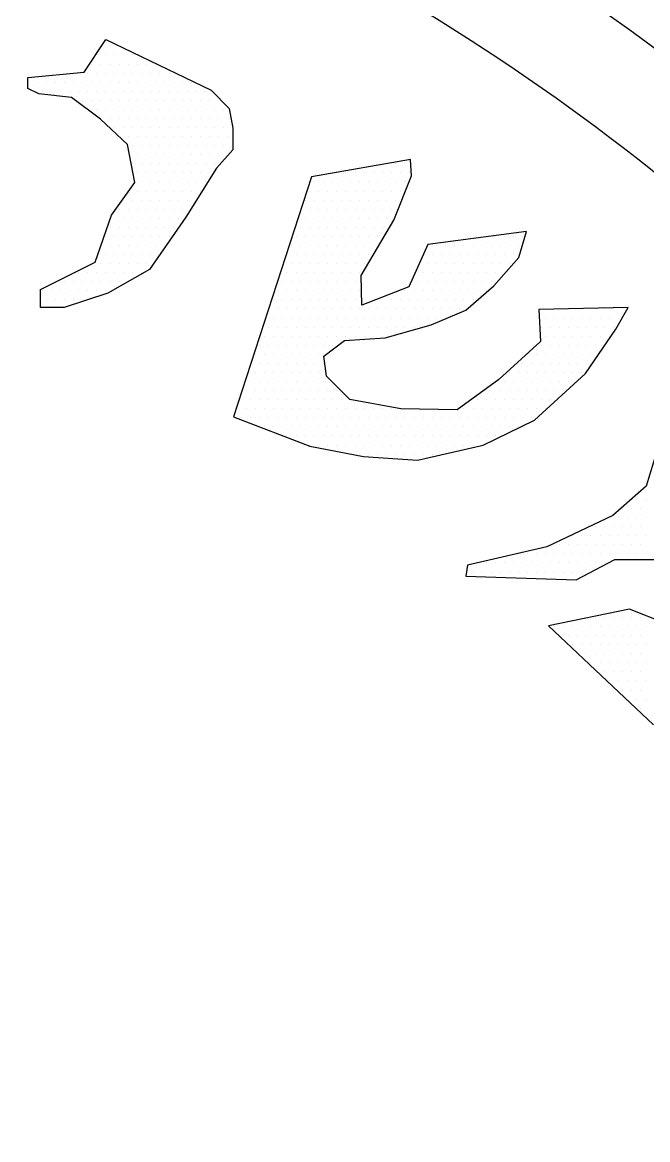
# Model space of a CAD drawing. Extents: x 208781 to 210549, y 749110 to 750610.
# Drawn here: x 209191.54 to 209207.7, y 750502.39 to 750531.26 of the extents above; entities that cross this region are included whole.
import ezdxf

# ---------------------------------------------------------------- set-up
doc = ezdxf.new("R2010")
doc.units = 0
doc.layers.add('_view', color=7, linetype='Continuous')

msp = doc.modelspace()

# ---------------------------------------------------------------- linework, layer by layer
at = {"layer": '_view'}
for p, q in [((209193.458, 750530.414), (209193.458, 750530.414)), ((209193.693, 750530.414), (209193.693, 750530.414)), ((209193.81, 750530.648), (209193.81, 750530.648)), ((209193.927, 750530.414), (209193.927, 750530.414)), ((209194.161, 750530.414), (209194.161, 750530.414)), ((209194.396, 750530.414), (209194.396, 750530.414)), ((209193.341, 750530.179), (209193.341, 750530.179)), ((209193.575, 750530.179), (209193.575, 750530.179)), ((209193.81, 750530.179), (209193.81, 750530.179)), ((209194.044, 750530.179), (209194.044, 750530.179)), ((209194.279, 750530.179), (209194.279, 750530.179)), ((209194.513, 750530.179), (209194.513, 750530.179)), ((209194.747, 750530.179), (209194.747, 750530.179)), ((209194.982, 750530.179), (209194.982, 750530.179)), ((209192.99, 750529.945), (209192.99, 750529.945)), ((209193.224, 750529.945), (209193.224, 750529.945)), ((209193.458, 750529.945), (209193.458, 750529.945)), ((209193.693, 750529.945), (209193.693, 750529.945)), ((209193.927, 750529.945), (209193.927, 750529.945)), ((209194.161, 750529.945), (209194.161, 750529.945)), ((209194.396, 750529.945), (209194.396, 750529.945)), ((209194.63, 750529.945), (209194.63, 750529.945)), ((209194.865, 750529.945), (209194.865, 750529.945)), ((209195.099, 750529.945), (209195.099, 750529.945)), ((209195.333, 750529.945), (209195.333, 750529.945)), ((209191.7, 750529.711), (209191.7, 750529.711)), ((209191.935, 750529.711), (209191.935, 750529.711)), ((209192.169, 750529.711), (209192.169, 750529.711)), ((209192.404, 750529.711), (209192.404, 750529.711)), ((209192.638, 750529.711), (209192.638, 750529.711)), ((209192.872, 750529.711), (209192.872, 750529.711)), ((209193.107, 750529.711), (209193.107, 750529.711)), ((209193.341, 750529.711), (209193.341, 750529.711)), ((209193.575, 750529.711), (209193.575, 750529.711)), ((209193.81, 750529.711), (209193.81, 750529.711)), ((209194.044, 750529.711), (209194.044, 750529.711)), ((209194.279, 750529.711), (209194.279, 750529.711)), ((209194.513, 750529.711), (209194.513, 750529.711)), ((209194.747, 750529.711), (209194.747, 750529.711)), ((209194.982, 750529.711), (209194.982, 750529.711)), ((209195.216, 750529.711), (209195.216, 750529.711)), ((209195.45, 750529.711), (209195.45, 750529.711)), ((209195.685, 750529.711), (209195.685, 750529.711)), ((209195.919, 750529.711), (209195.919, 750529.711)), ((209192.052, 750529.476), (209192.052, 750529.476)), ((209192.286, 750529.476), (209192.286, 750529.476)), ((209192.521, 750529.476), (209192.521, 750529.476)), ((209192.755, 750529.476), (209192.755, 750529.476)), ((209192.99, 750529.476), (209192.99, 750529.476)), ((209193.107, 750529.242), (209193.107, 750529.242)), ((209193.224, 750529.476), (209193.224, 750529.476)), ((209193.341, 750529.242), (209193.341, 750529.242)), ((209193.458, 750529.476), (209193.458, 750529.476)), ((209193.575, 750529.242), (209193.575, 750529.242)), ((209193.693, 750529.476), (209193.693, 750529.476)), ((209193.81, 750529.242), (209193.81, 750529.242)), ((209193.927, 750529.476), (209193.927, 750529.476)), ((209194.044, 750529.242), (209194.044, 750529.242)), ((209194.161, 750529.476), (209194.161, 750529.476)), ((209194.279, 750529.242), (209194.279, 750529.242)), ((209194.396, 750529.476), (209194.396, 750529.476)), ((209194.513, 750529.242), (209194.513, 750529.242)), ((209194.63, 750529.476), (209194.63, 750529.476)), ((209194.747, 750529.242), (209194.747, 750529.242)), ((209194.865, 750529.476), (209194.865, 750529.476)), ((209194.982, 750529.242), (209194.982, 750529.242)), ((209195.099, 750529.476), (209195.099, 750529.476)), ((209195.216, 750529.242), (209195.216, 750529.242)), ((209195.333, 750529.476), (209195.333, 750529.476)), ((209195.45, 750529.242), (209195.45, 750529.242)), ((209195.568, 750529.476), (209195.568, 750529.476)), ((209195.685, 750529.242), (209195.685, 750529.242)), ((209195.802, 750529.476), (209195.802, 750529.476)), ((209195.919, 750529.242), (209195.919, 750529.242)), ((209196.036, 750529.476), (209196.036, 750529.476)), ((209196.154, 750529.242), (209196.154, 750529.242)), ((209196.271, 750529.476), (209196.271, 750529.476)), ((209196.388, 750529.242), (209196.388, 750529.242)), ((209196.622, 750529.242), (209196.622, 750529.242)), ((209193.224, 750529.007), (209193.224, 750529.007)), ((209193.458, 750529.007), (209193.458, 750529.007)), ((209193.693, 750529.007), (209193.693, 750529.007)), ((209193.927, 750529.007), (209193.927, 750529.007)), ((209194.161, 750529.007), (209194.161, 750529.007)), ((209194.396, 750529.007), (209194.396, 750529.007)), ((209194.63, 750529.007), (209194.63, 750529.007)), ((209194.865, 750529.007), (209194.865, 750529.007)), ((209195.099, 750529.007), (209195.099, 750529.007)), ((209195.333, 750529.007), (209195.333, 750529.007)), ((209195.568, 750529.007), (209195.568, 750529.007)), ((209195.802, 750529.007), (209195.802, 750529.007)), ((209196.036, 750529.007), (209196.036, 750529.007)), ((209196.271, 750529.007), (209196.271, 750529.007)), ((209196.505, 750529.007), (209196.505, 750529.007)), ((209196.74, 750529.007), (209196.74, 750529.007)), ((209193.575, 750528.773), (209193.575, 750528.773)), ((209193.81, 750528.773), (209193.81, 750528.773)), ((209194.044, 750528.773), (209194.044, 750528.773)), ((209194.279, 750528.773), (209194.279, 750528.773)), ((209194.513, 750528.773), (209194.513, 750528.773)), ((209194.747, 750528.773), (209194.747, 750528.773)), ((209194.982, 750528.773), (209194.982, 750528.773)), ((209195.216, 750528.773), (209195.216, 750528.773)), ((209195.45, 750528.773), (209195.45, 750528.773)), ((209195.685, 750528.773), (209195.685, 750528.773)), ((209195.919, 750528.773), (209195.919, 750528.773)), ((209196.154, 750528.773), (209196.154, 750528.773)), ((209196.388, 750528.773), (209196.388, 750528.773)), ((209196.622, 750528.773), (209196.622, 750528.773)), ((209196.857, 750528.773), (209196.857, 750528.773)), ((209193.927, 750528.539), (209193.927, 750528.539)), ((209194.161, 750528.539), (209194.161, 750528.539)), ((209194.396, 750528.539), (209194.396, 750528.539)), ((209194.63, 750528.539), (209194.63, 750528.539)), ((209194.865, 750528.539), (209194.865, 750528.539)), ((209195.099, 750528.539), (209195.099, 750528.539)), ((209195.333, 750528.539), (209195.333, 750528.539)), ((209195.568, 750528.539), (209195.568, 750528.539)), ((209195.802, 750528.539), (209195.802, 750528.539)), ((209196.036, 750528.539), (209196.036, 750528.539)), ((209196.271, 750528.539), (209196.271, 750528.539)), ((209196.505, 750528.539), (209196.505, 750528.539)), ((209196.74, 750528.539), (209196.74, 750528.539)), ((209196.974, 750528.539), (209196.974, 750528.539)), ((209194.044, 750528.304), (209194.044, 750528.304)), ((209194.279, 750528.304), (209194.279, 750528.304)), ((209194.513, 750528.304), (209194.513, 750528.304)), ((209194.747, 750528.304), (209194.747, 750528.304)), ((209194.982, 750528.304), (209194.982, 750528.304)), ((209195.216, 750528.304), (209195.216, 750528.304)), ((209195.45, 750528.304), (209195.45, 750528.304)), ((209195.685, 750528.304), (209195.685, 750528.304)), ((209195.919, 750528.304), (209195.919, 750528.304)), ((209196.154, 750528.304), (209196.154, 750528.304)), ((209196.388, 750528.304), (209196.388, 750528.304)), ((209196.622, 750528.304), (209196.622, 750528.304)), ((209196.857, 750528.304), (209196.857, 750528.304)), ((209194.396, 750528.07), (209194.396, 750528.07)), ((209194.513, 750527.836), (209194.513, 750527.836)), ((209194.63, 750528.07), (209194.63, 750528.07)), ((209194.747, 750527.836), (209194.747, 750527.836)), ((209194.865, 750528.07), (209194.865, 750528.07)), ((209194.982, 750527.836), (209194.982, 750527.836)), ((209195.099, 750528.07), (209195.099, 750528.07)), ((209195.216, 750527.836), (209195.216, 750527.836)), ((209195.333, 750528.07), (209195.333, 750528.07)), ((209195.45, 750527.836), (209195.45, 750527.836)), ((209195.568, 750528.07), (209195.568, 750528.07)), ((209195.685, 750527.836), (209195.685, 750527.836)), ((209195.802, 750528.07), (209195.802, 750528.07)), ((209195.919, 750527.836), (209195.919, 750527.836)), ((209196.036, 750528.07), (209196.036, 750528.07)), ((209196.154, 750527.836), (209196.154, 750527.836)), ((209196.271, 750528.07), (209196.271, 750528.07)), ((209196.388, 750527.836), (209196.388, 750527.836)), ((209196.505, 750528.07), (209196.505, 750528.07)), ((209196.622, 750527.836), (209196.622, 750527.836)), ((209196.74, 750528.07), (209196.74, 750528.07)), ((209196.857, 750527.836), (209196.857, 750527.836)), ((209196.974, 750528.07), (209196.974, 750528.07)), ((209194.396, 750527.601), (209194.396, 750527.601)), ((209194.63, 750527.601), (209194.63, 750527.601)), ((209194.865, 750527.601), (209194.865, 750527.601)), ((209195.099, 750527.601), (209195.099, 750527.601)), ((209195.333, 750527.601), (209195.333, 750527.601)), ((209195.568, 750527.601), (209195.568, 750527.601)), ((209195.802, 750527.601), (209195.802, 750527.601)), ((209196.036, 750527.601), (209196.036, 750527.601)), ((209196.271, 750527.601), (209196.271, 750527.601)), ((209196.505, 750527.601), (209196.505, 750527.601)), ((209200.958, 750527.601), (209200.958, 750527.601)), ((209201.193, 750527.601), (209201.193, 750527.601)), ((209201.427, 750527.601), (209201.427, 750527.601)), ((209194.513, 750527.367), (209194.513, 750527.367)), ((209194.747, 750527.367), (209194.747, 750527.367)), ((209194.982, 750527.367), (209194.982, 750527.367)), ((209195.216, 750527.367), (209195.216, 750527.367)), ((209195.45, 750527.367), (209195.45, 750527.367)), ((209195.685, 750527.367), (209195.685, 750527.367)), ((209195.919, 750527.367), (209195.919, 750527.367)), ((209196.154, 750527.367), (209196.154, 750527.367)), ((209196.388, 750527.367), (209196.388, 750527.367)), ((209199.669, 750527.367), (209199.669, 750527.367)), ((209199.904, 750527.367), (209199.904, 750527.367)), ((209200.138, 750527.367), (209200.138, 750527.367)), ((209200.372, 750527.367), (209200.372, 750527.367)), ((209200.607, 750527.367), (209200.607, 750527.367)), ((209200.841, 750527.367), (209200.841, 750527.367)), ((209201.075, 750527.367), (209201.075, 750527.367)), ((209201.31, 750527.367), (209201.31, 750527.367)), ((209201.544, 750527.367), (209201.544, 750527.367)), ((209194.63, 750527.132), (209194.63, 750527.132)), ((209194.865, 750527.132), (209194.865, 750527.132)), ((209195.099, 750527.132), (209195.099, 750527.132)), ((209195.333, 750527.132), (209195.333, 750527.132)), ((209195.568, 750527.132), (209195.568, 750527.132)), ((209195.802, 750527.132), (209195.802, 750527.132)), ((209196.036, 750527.132), (209196.036, 750527.132)), ((209196.271, 750527.132), (209196.271, 750527.132)), ((209199.083, 750527.132), (209199.083, 750527.132)), ((209199.318, 750527.132), (209199.318, 750527.132)), ((209199.552, 750527.132), (209199.552, 750527.132)), ((209199.786, 750527.132), (209199.786, 750527.132)), ((209200.021, 750527.132), (209200.021, 750527.132)), ((209200.255, 750527.132), (209200.255, 750527.132)), ((209200.49, 750527.132), (209200.49, 750527.132)), ((209200.724, 750527.132), (209200.724, 750527.132)), ((209200.958, 750527.132), (209200.958, 750527.132)), ((209201.193, 750527.132), (209201.193, 750527.132)), ((209201.427, 750527.132), (209201.427, 750527.132)), ((209194.161, 750526.664), (209194.161, 750526.664)), ((209194.396, 750526.664), (209194.396, 750526.664)), ((209194.513, 750526.898), (209194.513, 750526.898)), ((209194.63, 750526.664), (209194.63, 750526.664)), ((209194.747, 750526.898), (209194.747, 750526.898)), ((209194.865, 750526.664), (209194.865, 750526.664)), ((209194.982, 750526.898), (209194.982, 750526.898)), ((209195.099, 750526.664), (209195.099, 750526.664)), ((209195.216, 750526.898), (209195.216, 750526.898)), ((209195.333, 750526.664), (209195.333, 750526.664)), ((209195.45, 750526.898), (209195.45, 750526.898)), ((209195.568, 750526.664), (209195.568, 750526.664)), ((209195.685, 750526.898), (209195.685, 750526.898)), ((209195.802, 750526.664), (209195.802, 750526.664)), ((209195.919, 750526.898), (209195.919, 750526.898)), ((209196.036, 750526.664), (209196.036, 750526.664)), ((209196.154, 750526.898), (209196.154, 750526.898)), ((209198.849, 750526.664), (209198.849, 750526.664)), ((209198.966, 750526.898), (209198.966, 750526.898)), ((209199.083, 750526.664), (209199.083, 750526.664)), ((209199.2, 750526.898), (209199.2, 750526.898)), ((209199.318, 750526.664), (209199.318, 750526.664)), ((209199.435, 750526.898), (209199.435, 750526.898)), ((209199.552, 750526.664), (209199.552, 750526.664)), ((209199.669, 750526.898), (209199.669, 750526.898)), ((209199.786, 750526.664), (209199.786, 750526.664)), ((209199.904, 750526.898), (209199.904, 750526.898)), ((209200.021, 750526.664), (209200.021, 750526.664)), ((209200.138, 750526.898), (209200.138, 750526.898)), ((209200.255, 750526.664), (209200.255, 750526.664)), ((209200.372, 750526.898), (209200.372, 750526.898)), ((209200.49, 750526.664), (209200.49, 750526.664)), ((209200.607, 750526.898), (209200.607, 750526.898)), ((209200.724, 750526.664), (209200.724, 750526.664)), ((209200.841, 750526.898), (209200.841, 750526.898)), ((209200.958, 750526.664), (209200.958, 750526.664)), ((209201.075, 750526.898), (209201.075, 750526.898)), ((209201.193, 750526.664), (209201.193, 750526.664)), ((209201.31, 750526.898), (209201.31, 750526.898)), ((209194.044, 750526.429), (209194.044, 750526.429)), ((209194.279, 750526.429), (209194.279, 750526.429)), ((209194.513, 750526.429), (209194.513, 750526.429)), ((209194.747, 750526.429), (209194.747, 750526.429)), ((209194.982, 750526.429), (209194.982, 750526.429)), ((209195.216, 750526.429), (209195.216, 750526.429)), ((209195.45, 750526.429), (209195.45, 750526.429)), ((209195.685, 750526.429), (209195.685, 750526.429)), ((209198.966, 750526.429), (209198.966, 750526.429)), ((209199.2, 750526.429), (209199.2, 750526.429)), ((209199.435, 750526.429), (209199.435, 750526.429)), ((209199.669, 750526.429), (209199.669, 750526.429)), ((209199.904, 750526.429), (209199.904, 750526.429)), ((209200.138, 750526.429), (209200.138, 750526.429)), ((209200.372, 750526.429), (209200.372, 750526.429)), ((209200.607, 750526.429), (209200.607, 750526.429)), ((209200.841, 750526.429), (209200.841, 750526.429)), ((209201.075, 750526.429), (209201.075, 750526.429)), ((209193.927, 750526.195), (209193.927, 750526.195)), ((209194.161, 750526.195), (209194.161, 750526.195)), ((209194.396, 750526.195), (209194.396, 750526.195)), ((209194.63, 750526.195), (209194.63, 750526.195)), ((209194.865, 750526.195), (209194.865, 750526.195)), ((209195.099, 750526.195), (209195.099, 750526.195)), ((209195.333, 750526.195), (209195.333, 750526.195)), ((209195.568, 750526.195), (209195.568, 750526.195)), ((209198.849, 750526.195), (209198.849, 750526.195)), ((209199.083, 750526.195), (209199.083, 750526.195)), ((209199.318, 750526.195), (209199.318, 750526.195)), ((209199.552, 750526.195), (209199.552, 750526.195)), ((209199.786, 750526.195), (209199.786, 750526.195)), ((209200.021, 750526.195), (209200.021, 750526.195)), ((209200.255, 750526.195), (209200.255, 750526.195)), ((209200.49, 750526.195), (209200.49, 750526.195)), ((209200.724, 750526.195), (209200.724, 750526.195)), ((209200.958, 750526.195), (209200.958, 750526.195)), ((209193.81, 750525.961), (209193.81, 750525.961)), ((209194.044, 750525.961), (209194.044, 750525.961)), ((209194.279, 750525.961), (209194.279, 750525.961)), ((209194.513, 750525.961), (209194.513, 750525.961)), ((209194.747, 750525.961), (209194.747, 750525.961)), ((209194.982, 750525.961), (209194.982, 750525.961)), ((209195.216, 750525.961), (209195.216, 750525.961)), ((209195.45, 750525.961), (209195.45, 750525.961)), ((209198.732, 750525.961), (209198.732, 750525.961)), ((209198.966, 750525.961), (209198.966, 750525.961)), ((209199.2, 750525.961), (209199.2, 750525.961)), ((209199.435, 750525.961), (209199.435, 750525.961)), ((209199.669, 750525.961), (209199.669, 750525.961)), ((209199.904, 750525.961), (209199.904, 750525.961)), ((209200.138, 750525.961), (209200.138, 750525.961)), ((209200.372, 750525.961), (209200.372, 750525.961)), ((209200.607, 750525.961), (209200.607, 750525.961)), ((209200.841, 750525.961), (209200.841, 750525.961)), ((209193.575, 750525.492), (209193.575, 750525.492)), ((209193.693, 750525.726), (209193.693, 750525.726)), ((209193.81, 750525.492), (209193.81, 750525.492)), ((209193.927, 750525.726), (209193.927, 750525.726)), ((209194.044, 750525.492), (209194.044, 750525.492)), ((209194.161, 750525.726), (209194.161, 750525.726)), ((209194.279, 750525.492), (209194.279, 750525.492)), ((209194.396, 750525.726), (209194.396, 750525.726)), ((209194.513, 750525.492), (209194.513, 750525.492)), ((209194.63, 750525.726), (209194.63, 750525.726)), ((209194.747, 750525.492), (209194.747, 750525.492)), ((209194.865, 750525.726), (209194.865, 750525.726)), ((209194.982, 750525.492), (209194.982, 750525.492)), ((209195.099, 750525.726), (209195.099, 750525.726)), ((209195.216, 750525.492), (209195.216, 750525.492)), ((209195.333, 750525.726), (209195.333, 750525.726)), ((209198.497, 750525.492), (209198.497, 750525.492)), ((209198.615, 750525.726), (209198.615, 750525.726)), ((209198.732, 750525.492), (209198.732, 750525.492)), ((209198.849, 750525.726), (209198.849, 750525.726)), ((209198.966, 750525.492), (209198.966, 750525.492)), ((209199.083, 750525.726), (209199.083, 750525.726)), ((209199.2, 750525.492), (209199.2, 750525.492)), ((209199.318, 750525.726), (209199.318, 750525.726)), ((209199.435, 750525.492), (209199.435, 750525.492)), ((209199.552, 750525.726), (209199.552, 750525.726)), ((209199.669, 750525.492), (209199.669, 750525.492)), ((209199.786, 750525.726), (209199.786, 750525.726)), ((209199.904, 750525.492), (209199.904, 750525.492)), ((209200.021, 750525.726), (209200.021, 750525.726)), ((209200.138, 750525.492), (209200.138, 750525.492)), ((209200.255, 750525.726), (209200.255, 750525.726)), ((209200.372, 750525.492), (209200.372, 750525.492)), ((209200.49, 750525.726), (209200.49, 750525.726)), ((209200.607, 750525.492), (209200.607, 750525.492)), ((209200.724, 750525.726), (209200.724, 750525.726)), ((209202.013, 750525.492), (209202.013, 750525.492)), ((209202.247, 750525.492), (209202.247, 750525.492)), ((209202.482, 750525.492), (209202.482, 750525.492)), ((209202.716, 750525.492), (209202.716, 750525.492)), ((209202.95, 750525.492), (209202.95, 750525.492)), ((209203.185, 750525.492), (209203.185, 750525.492)), ((209203.419, 750525.492), (209203.419, 750525.492)), ((209203.654, 750525.492), (209203.654, 750525.492)), ((209203.771, 750525.726), (209203.771, 750525.726)), ((209203.888, 750525.492), (209203.888, 750525.492)), ((209204.005, 750525.726), (209204.005, 750525.726)), ((209204.122, 750525.492), (209204.122, 750525.492)), ((209204.24, 750525.726), (209204.24, 750525.726)), ((209204.357, 750525.492), (209204.357, 750525.492)), ((209204.474, 750525.726), (209204.474, 750525.726)), ((209193.693, 750525.257), (209193.693, 750525.257)), ((209193.927, 750525.257), (209193.927, 750525.257)), ((209194.161, 750525.257), (209194.161, 750525.257)), ((209194.396, 750525.257), (209194.396, 750525.257)), ((209194.63, 750525.257), (209194.63, 750525.257)), ((209194.865, 750525.257), (209194.865, 750525.257)), ((209198.38, 750525.257), (209198.38, 750525.257)), ((209198.615, 750525.257), (209198.615, 750525.257)), ((209198.849, 750525.257), (209198.849, 750525.257)), ((209199.083, 750525.257), (209199.083, 750525.257)), ((209199.318, 750525.257), (209199.318, 750525.257)), ((209199.552, 750525.257), (209199.552, 750525.257)), ((209199.786, 750525.257), (209199.786, 750525.257)), ((209200.021, 750525.257), (209200.021, 750525.257)), ((209200.255, 750525.257), (209200.255, 750525.257)), ((209200.49, 750525.257), (209200.49, 750525.257)), ((209202.13, 750525.257), (209202.13, 750525.257)), ((209202.365, 750525.257), (209202.365, 750525.257)), ((209202.599, 750525.257), (209202.599, 750525.257)), ((209202.833, 750525.257), (209202.833, 750525.257)), ((209203.068, 750525.257), (209203.068, 750525.257)), ((209203.302, 750525.257), (209203.302, 750525.257)), ((209203.536, 750525.257), (209203.536, 750525.257)), ((209203.771, 750525.257), (209203.771, 750525.257)), ((209204.005, 750525.257), (209204.005, 750525.257)), ((209204.24, 750525.257), (209204.24, 750525.257)), ((209193.575, 750525.023), (209193.575, 750525.023)), ((209193.81, 750525.023), (209193.81, 750525.023)), ((209194.044, 750525.023), (209194.044, 750525.023)), ((209194.279, 750525.023), (209194.279, 750525.023)), ((209194.513, 750525.023), (209194.513, 750525.023)), ((209194.747, 750525.023), (209194.747, 750525.023)), ((209198.497, 750525.023), (209198.497, 750525.023)), ((209198.732, 750525.023), (209198.732, 750525.023)), ((209198.966, 750525.023), (209198.966, 750525.023)), ((209199.2, 750525.023), (209199.2, 750525.023)), ((209199.435, 750525.023), (209199.435, 750525.023)), ((209199.669, 750525.023), (209199.669, 750525.023)), ((209199.904, 750525.023), (209199.904, 750525.023)), ((209200.138, 750525.023), (209200.138, 750525.023)), ((209200.372, 750525.023), (209200.372, 750525.023)), ((209202.013, 750525.023), (209202.013, 750525.023)), ((209202.247, 750525.023), (209202.247, 750525.023)), ((209202.482, 750525.023), (209202.482, 750525.023)), ((209202.716, 750525.023), (209202.716, 750525.023)), ((209202.95, 750525.023), (209202.95, 750525.023)), ((209203.185, 750525.023), (209203.185, 750525.023)), ((209203.419, 750525.023), (209203.419, 750525.023)), ((209203.654, 750525.023), (209203.654, 750525.023)), ((209203.888, 750525.023), (209203.888, 750525.023)), ((209204.122, 750525.023), (209204.122, 750525.023)), ((209192.99, 750524.789), (209192.99, 750524.789)), ((209193.224, 750524.789), (209193.224, 750524.789)), ((209193.458, 750524.789), (209193.458, 750524.789)), ((209193.693, 750524.789), (209193.693, 750524.789)), ((209193.927, 750524.789), (209193.927, 750524.789)), ((209194.161, 750524.789), (209194.161, 750524.789)), ((209194.396, 750524.789), (209194.396, 750524.789)), ((209194.63, 750524.789), (209194.63, 750524.789)), ((209198.38, 750524.789), (209198.38, 750524.789)), ((209198.615, 750524.789), (209198.615, 750524.789)), ((209198.849, 750524.789), (209198.849, 750524.789)), ((209199.083, 750524.789), (209199.083, 750524.789)), ((209199.318, 750524.789), (209199.318, 750524.789)), ((209199.552, 750524.789), (209199.552, 750524.789)), ((209199.786, 750524.789), (209199.786, 750524.789)), ((209200.021, 750524.789), (209200.021, 750524.789)), ((209200.255, 750524.789), (209200.255, 750524.789)), ((209201.896, 750524.789), (209201.896, 750524.789)), ((209202.13, 750524.789), (209202.13, 750524.789)), ((209202.365, 750524.789), (209202.365, 750524.789)), ((209202.599, 750524.789), (209202.599, 750524.789)), ((209202.833, 750524.789), (209202.833, 750524.789)), ((209203.068, 750524.789), (209203.068, 750524.789)), ((209203.302, 750524.789), (209203.302, 750524.789)), ((209203.536, 750524.789), (209203.536, 750524.789)), ((209203.771, 750524.789), (209203.771, 750524.789)), ((209204.005, 750524.789), (209204.005, 750524.789)), ((209192.638, 750524.554), (209192.638, 750524.554)), ((209192.872, 750524.554), (209192.872, 750524.554)), ((209193.107, 750524.554), (209193.107, 750524.554)), ((209193.341, 750524.554), (209193.341, 750524.554)), ((209193.575, 750524.554), (209193.575, 750524.554)), ((209193.81, 750524.554), (209193.81, 750524.554)), ((209194.044, 750524.554), (209194.044, 750524.554)), ((209198.263, 750524.554), (209198.263, 750524.554)), ((209198.497, 750524.554), (209198.497, 750524.554)), ((209198.732, 750524.554), (209198.732, 750524.554)), ((209198.966, 750524.554), (209198.966, 750524.554)), ((209199.2, 750524.554), (209199.2, 750524.554)), ((209199.435, 750524.554), (209199.435, 750524.554)), ((209199.669, 750524.554), (209199.669, 750524.554)), ((209199.904, 750524.554), (209199.904, 750524.554)), ((209200.138, 750524.554), (209200.138, 750524.554)), ((209201.779, 750524.554), (209201.779, 750524.554)), ((209202.013, 750524.554), (209202.013, 750524.554)), ((209202.247, 750524.554), (209202.247, 750524.554)), ((209202.482, 750524.554), (209202.482, 750524.554)), ((209202.716, 750524.554), (209202.716, 750524.554)), ((209202.95, 750524.554), (209202.95, 750524.554)), ((209203.185, 750524.554), (209203.185, 750524.554)), ((209203.419, 750524.554), (209203.419, 750524.554)), ((209203.654, 750524.554), (209203.654, 750524.554)), ((209192.052, 750524.32), (209192.052, 750524.32)), ((209192.169, 750524.086), (209192.169, 750524.086)), ((209192.286, 750524.32), (209192.286, 750524.32)), ((209192.404, 750524.086), (209192.404, 750524.086)), ((209192.521, 750524.32), (209192.521, 750524.32)), ((209192.638, 750524.086), (209192.638, 750524.086)), ((209192.755, 750524.32), (209192.755, 750524.32)), ((209192.872, 750524.086), (209192.872, 750524.086)), ((209192.99, 750524.32), (209192.99, 750524.32)), ((209193.107, 750524.086), (209193.107, 750524.086)), ((209193.224, 750524.32), (209193.224, 750524.32)), ((209193.458, 750524.32), (209193.458, 750524.32)), ((209193.693, 750524.32), (209193.693, 750524.32)), ((209198.029, 750524.086), (209198.029, 750524.086)), ((209198.146, 750524.32), (209198.146, 750524.32)), ((209198.263, 750524.086), (209198.263, 750524.086)), ((209198.38, 750524.32), (209198.38, 750524.32)), ((209198.497, 750524.086), (209198.497, 750524.086)), ((209198.615, 750524.32), (209198.615, 750524.32)), ((209198.732, 750524.086), (209198.732, 750524.086)), ((209198.849, 750524.32), (209198.849, 750524.32)), ((209198.966, 750524.086), (209198.966, 750524.086)), ((209199.083, 750524.32), (209199.083, 750524.32)), ((209199.2, 750524.086), (209199.2, 750524.086)), ((209199.318, 750524.32), (209199.318, 750524.32)), ((209199.435, 750524.086), (209199.435, 750524.086)), ((209199.552, 750524.32), (209199.552, 750524.32)), ((209199.669, 750524.086), (209199.669, 750524.086)), ((209199.786, 750524.32), (209199.786, 750524.32)), ((209199.904, 750524.086), (209199.904, 750524.086)), ((209200.021, 750524.32), (209200.021, 750524.32)), ((209200.138, 750524.086), (209200.138, 750524.086)), ((209200.255, 750524.32), (209200.255, 750524.32)), ((209200.841, 750524.086), (209200.841, 750524.086)), ((209201.075, 750524.086), (209201.075, 750524.086)), ((209201.31, 750524.086), (209201.31, 750524.086)), ((209201.427, 750524.32), (209201.427, 750524.32)), ((209201.544, 750524.086), (209201.544, 750524.086)), ((209201.661, 750524.32), (209201.661, 750524.32)), ((209201.779, 750524.086), (209201.779, 750524.086)), ((209201.896, 750524.32), (209201.896, 750524.32)), ((209202.013, 750524.086), (209202.013, 750524.086)), ((209202.13, 750524.32), (209202.13, 750524.32)), ((209202.247, 750524.086), (209202.247, 750524.086)), ((209202.365, 750524.32), (209202.365, 750524.32)), ((209202.482, 750524.086), (209202.482, 750524.086)), ((209202.599, 750524.32), (209202.599, 750524.32)), ((209202.716, 750524.086), (209202.716, 750524.086)), ((209202.833, 750524.32), (209202.833, 750524.32)), ((209202.95, 750524.086), (209202.95, 750524.086)), ((209203.068, 750524.32), (209203.068, 750524.32)), ((209203.185, 750524.086), (209203.185, 750524.086)), ((209203.302, 750524.32), (209203.302, 750524.32)), ((209203.536, 750524.32), (209203.536, 750524.32)), ((209197.911, 750523.851), (209197.911, 750523.851)), ((209198.146, 750523.851), (209198.146, 750523.851)), ((209198.38, 750523.851), (209198.38, 750523.851)), ((209198.615, 750523.851), (209198.615, 750523.851)), ((209198.849, 750523.851), (209198.849, 750523.851)), ((209199.083, 750523.851), (209199.083, 750523.851)), ((209199.318, 750523.851), (209199.318, 750523.851)), ((209199.552, 750523.851), (209199.552, 750523.851)), ((209199.786, 750523.851), (209199.786, 750523.851)), ((209200.021, 750523.851), (209200.021, 750523.851)), ((209200.255, 750523.851), (209200.255, 750523.851)), ((209200.49, 750523.851), (209200.49, 750523.851)), ((209200.724, 750523.851), (209200.724, 750523.851)), ((209200.958, 750523.851), (209200.958, 750523.851)), ((209201.193, 750523.851), (209201.193, 750523.851)), ((209201.427, 750523.851), (209201.427, 750523.851)), ((209201.661, 750523.851), (209201.661, 750523.851)), ((209201.896, 750523.851), (209201.896, 750523.851)), ((209202.13, 750523.851), (209202.13, 750523.851)), ((209202.365, 750523.851), (209202.365, 750523.851)), ((209202.599, 750523.851), (209202.599, 750523.851)), ((209202.833, 750523.851), (209202.833, 750523.851)), ((209205.411, 750523.851), (209205.411, 750523.851)), ((209205.646, 750523.851), (209205.646, 750523.851)), ((209205.88, 750523.851), (209205.88, 750523.851)), ((209206.115, 750523.851), (209206.115, 750523.851)), ((209206.349, 750523.851), (209206.349, 750523.851)), ((209206.583, 750523.851), (209206.583, 750523.851)), ((209206.818, 750523.851), (209206.818, 750523.851)), ((209207.052, 750523.851), (209207.052, 750523.851)), ((209198.029, 750523.617), (209198.029, 750523.617)), ((209198.263, 750523.617), (209198.263, 750523.617)), ((209198.497, 750523.617), (209198.497, 750523.617)), ((209198.732, 750523.617), (209198.732, 750523.617)), ((209198.966, 750523.617), (209198.966, 750523.617)), ((209199.2, 750523.617), (209199.2, 750523.617)), ((209199.435, 750523.617), (209199.435, 750523.617)), ((209199.669, 750523.617), (209199.669, 750523.617)), ((209199.904, 750523.617), (209199.904, 750523.617)), ((209200.138, 750523.617), (209200.138, 750523.617)), ((209200.372, 750523.617), (209200.372, 750523.617)), ((209200.607, 750523.617), (209200.607, 750523.617)), ((209200.841, 750523.617), (209200.841, 750523.617)), ((209201.075, 750523.617), (209201.075, 750523.617)), ((209201.31, 750523.617), (209201.31, 750523.617)), ((209201.544, 750523.617), (209201.544, 750523.617)), ((209201.779, 750523.617), (209201.779, 750523.617)), ((209202.013, 750523.617), (209202.013, 750523.617)), ((209202.247, 750523.617), (209202.247, 750523.617)), ((209202.482, 750523.617), (209202.482, 750523.617)), ((209205.06, 750523.617), (209205.06, 750523.617)), ((209205.294, 750523.617), (209205.294, 750523.617)), ((209205.529, 750523.617), (209205.529, 750523.617)), ((209205.763, 750523.617), (209205.763, 750523.617)), ((209205.997, 750523.617), (209205.997, 750523.617)), ((209206.232, 750523.617), (209206.232, 750523.617)), ((209206.466, 750523.617), (209206.466, 750523.617)), ((209206.7, 750523.617), (209206.7, 750523.617)), ((209206.935, 750523.617), (209206.935, 750523.617)), ((209197.911, 750523.382), (209197.911, 750523.382)), ((209198.146, 750523.382), (209198.146, 750523.382)), ((209198.38, 750523.382), (209198.38, 750523.382)), ((209198.615, 750523.382), (209198.615, 750523.382)), ((209198.849, 750523.382), (209198.849, 750523.382)), ((209199.083, 750523.382), (209199.083, 750523.382)), ((209199.318, 750523.382), (209199.318, 750523.382)), ((209199.552, 750523.382), (209199.552, 750523.382)), ((209199.786, 750523.382), (209199.786, 750523.382)), ((209200.021, 750523.382), (209200.021, 750523.382)), ((209200.255, 750523.382), (209200.255, 750523.382)), ((209200.49, 750523.382), (209200.49, 750523.382)), ((209200.724, 750523.382), (209200.724, 750523.382)), ((209200.958, 750523.382), (209200.958, 750523.382)), ((209201.193, 750523.382), (209201.193, 750523.382)), ((209201.427, 750523.382), (209201.427, 750523.382)), ((209201.661, 750523.382), (209201.661, 750523.382)), ((209201.896, 750523.382), (209201.896, 750523.382)), ((209204.943, 750523.382), (209204.943, 750523.382)), ((209205.177, 750523.382), (209205.177, 750523.382)), ((209205.411, 750523.382), (209205.411, 750523.382)), ((209205.646, 750523.382), (209205.646, 750523.382)), ((209205.88, 750523.382), (209205.88, 750523.382)), ((209206.115, 750523.382), (209206.115, 750523.382)), ((209206.349, 750523.382), (209206.349, 750523.382)), ((209206.583, 750523.382), (209206.583, 750523.382)), ((209206.818, 750523.382), (209206.818, 750523.382)), ((209197.677, 750522.914), (209197.677, 750522.914)), ((209197.794, 750523.148), (209197.794, 750523.148)), ((209197.911, 750522.914), (209197.911, 750522.914)), ((209198.029, 750523.148), (209198.029, 750523.148)), ((209198.146, 750522.914), (209198.146, 750522.914)), ((209198.263, 750523.148), (209198.263, 750523.148)), ((209198.38, 750522.914), (209198.38, 750522.914)), ((209198.497, 750523.148), (209198.497, 750523.148)), ((209198.615, 750522.914), (209198.615, 750522.914)), ((209198.732, 750523.148), (209198.732, 750523.148)), ((209198.849, 750522.914), (209198.849, 750522.914)), ((209198.966, 750523.148), (209198.966, 750523.148)), ((209199.083, 750522.914), (209199.083, 750522.914)), ((209199.2, 750523.148), (209199.2, 750523.148)), ((209199.318, 750522.914), (209199.318, 750522.914)), ((209199.435, 750523.148), (209199.435, 750523.148)), ((209199.552, 750522.914), (209199.552, 750522.914)), ((209199.669, 750523.148), (209199.669, 750523.148)), ((209199.904, 750523.148), (209199.904, 750523.148)), ((209200.138, 750523.148), (209200.138, 750523.148)), ((209200.372, 750523.148), (209200.372, 750523.148)), ((209200.607, 750523.148), (209200.607, 750523.148)), ((209200.841, 750523.148), (209200.841, 750523.148)), ((209201.075, 750523.148), (209201.075, 750523.148)), ((209204.943, 750522.914), (209204.943, 750522.914)), ((209205.06, 750523.148), (209205.06, 750523.148)), ((209205.177, 750522.914), (209205.177, 750522.914)), ((209205.294, 750523.148), (209205.294, 750523.148)), ((209205.411, 750522.914), (209205.411, 750522.914)), ((209205.529, 750523.148), (209205.529, 750523.148)), ((209205.646, 750522.914), (209205.646, 750522.914)), ((209205.763, 750523.148), (209205.763, 750523.148)), ((209205.88, 750522.914), (209205.88, 750522.914)), ((209205.997, 750523.148), (209205.997, 750523.148)), ((209206.115, 750522.914), (209206.115, 750522.914)), ((209206.232, 750523.148), (209206.232, 750523.148)), ((209206.349, 750522.914), (209206.349, 750522.914)), ((209206.466, 750523.148), (209206.466, 750523.148)), ((209206.583, 750522.914), (209206.583, 750522.914)), ((209206.7, 750523.148), (209206.7, 750523.148)), ((209197.56, 750522.679), (209197.56, 750522.679)), ((209197.794, 750522.679), (209197.794, 750522.679)), ((209198.029, 750522.679), (209198.029, 750522.679)), ((209198.263, 750522.679), (209198.263, 750522.679)), ((209198.497, 750522.679), (209198.497, 750522.679)), ((209198.732, 750522.679), (209198.732, 750522.679)), ((209198.966, 750522.679), (209198.966, 750522.679)), ((209199.2, 750522.679), (209199.2, 750522.679)), ((209204.591, 750522.679), (209204.591, 750522.679)), ((209204.825, 750522.679), (209204.825, 750522.679)), ((209205.06, 750522.679), (209205.06, 750522.679)), ((209205.294, 750522.679), (209205.294, 750522.679)), ((209205.529, 750522.679), (209205.529, 750522.679)), ((209205.763, 750522.679), (209205.763, 750522.679)), ((209205.997, 750522.679), (209205.997, 750522.679)), ((209206.232, 750522.679), (209206.232, 750522.679)), ((209197.677, 750522.445), (209197.677, 750522.445)), ((209197.911, 750522.445), (209197.911, 750522.445)), ((209198.146, 750522.445), (209198.146, 750522.445)), ((209198.38, 750522.445), (209198.38, 750522.445)), ((209198.615, 750522.445), (209198.615, 750522.445)), ((209198.849, 750522.445), (209198.849, 750522.445)), ((209199.083, 750522.445), (209199.083, 750522.445)), ((209199.318, 750522.445), (209199.318, 750522.445)), ((209204.474, 750522.445), (209204.474, 750522.445)), ((209204.708, 750522.445), (209204.708, 750522.445)), ((209204.943, 750522.445), (209204.943, 750522.445)), ((209205.177, 750522.445), (209205.177, 750522.445)), ((209205.411, 750522.445), (209205.411, 750522.445)), ((209205.646, 750522.445), (209205.646, 750522.445)), ((209205.88, 750522.445), (209205.88, 750522.445)), ((209206.115, 750522.445), (209206.115, 750522.445)), ((209197.56, 750522.211), (209197.56, 750522.211)), ((209197.794, 750522.211), (209197.794, 750522.211)), ((209198.029, 750522.211), (209198.029, 750522.211)), ((209198.263, 750522.211), (209198.263, 750522.211)), ((209198.497, 750522.211), (209198.497, 750522.211)), ((209198.732, 750522.211), (209198.732, 750522.211)), ((209198.966, 750522.211), (209198.966, 750522.211)), ((209199.2, 750522.211), (209199.2, 750522.211)), ((209204.122, 750522.211), (209204.122, 750522.211)), ((209204.357, 750522.211), (209204.357, 750522.211)), ((209204.591, 750522.211), (209204.591, 750522.211)), ((209204.825, 750522.211), (209204.825, 750522.211)), ((209205.06, 750522.211), (209205.06, 750522.211)), ((209205.294, 750522.211), (209205.294, 750522.211)), ((209205.529, 750522.211), (209205.529, 750522.211)), ((209205.763, 750522.211), (209205.763, 750522.211)), ((209205.997, 750522.211), (209205.997, 750522.211)), ((209197.325, 750521.742), (209197.325, 750521.742)), ((209197.443, 750521.976), (209197.443, 750521.976)), ((209197.56, 750521.742), (209197.56, 750521.742)), ((209197.677, 750521.976), (209197.677, 750521.976)), ((209197.794, 750521.742), (209197.794, 750521.742)), ((209197.911, 750521.976), (209197.911, 750521.976)), ((209198.029, 750521.742), (209198.029, 750521.742)), ((209198.146, 750521.976), (209198.146, 750521.976)), ((209198.263, 750521.742), (209198.263, 750521.742)), ((209198.38, 750521.976), (209198.38, 750521.976)), ((209198.497, 750521.742), (209198.497, 750521.742)), ((209198.615, 750521.976), (209198.615, 750521.976)), ((209198.732, 750521.742), (209198.732, 750521.742)), ((209198.849, 750521.976), (209198.849, 750521.976)), ((209198.966, 750521.742), (209198.966, 750521.742)), ((209199.083, 750521.976), (209199.083, 750521.976)), ((209199.2, 750521.742), (209199.2, 750521.742)), ((209199.318, 750521.976), (209199.318, 750521.976)), ((209199.435, 750521.742), (209199.435, 750521.742)), ((209199.669, 750521.742), (209199.669, 750521.742)), ((209203.654, 750521.742), (209203.654, 750521.742)), ((209203.888, 750521.742), (209203.888, 750521.742)), ((209204.005, 750521.976), (209204.005, 750521.976)), ((209204.122, 750521.742), (209204.122, 750521.742)), ((209204.24, 750521.976), (209204.24, 750521.976)), ((209204.357, 750521.742), (209204.357, 750521.742)), ((209204.474, 750521.976), (209204.474, 750521.976)), ((209204.591, 750521.742), (209204.591, 750521.742)), ((209204.708, 750521.976), (209204.708, 750521.976)), ((209204.825, 750521.742), (209204.825, 750521.742)), ((209204.943, 750521.976), (209204.943, 750521.976)), ((209205.06, 750521.742), (209205.06, 750521.742)), ((209205.177, 750521.976), (209205.177, 750521.976)), ((209205.294, 750521.742), (209205.294, 750521.742)), ((209205.411, 750521.976), (209205.411, 750521.976)), ((209205.529, 750521.742), (209205.529, 750521.742)), ((209205.646, 750521.976), (209205.646, 750521.976)), ((209197.208, 750521.507), (209197.208, 750521.507)), ((209197.443, 750521.507), (209197.443, 750521.507)), ((209197.677, 750521.507), (209197.677, 750521.507)), ((209197.911, 750521.507), (209197.911, 750521.507)), ((209198.146, 750521.507), (209198.146, 750521.507)), ((209198.38, 750521.507), (209198.38, 750521.507)), ((209198.615, 750521.507), (209198.615, 750521.507)), ((209198.849, 750521.507), (209198.849, 750521.507)), ((209199.083, 750521.507), (209199.083, 750521.507)), ((209199.318, 750521.507), (209199.318, 750521.507)), ((209199.552, 750521.507), (209199.552, 750521.507)), ((209199.786, 750521.507), (209199.786, 750521.507)), ((209200.021, 750521.507), (209200.021, 750521.507)), ((209203.302, 750521.507), (209203.302, 750521.507)), ((209203.536, 750521.507), (209203.536, 750521.507)), ((209203.771, 750521.507), (209203.771, 750521.507)), ((209204.005, 750521.507), (209204.005, 750521.507)), ((209204.24, 750521.507), (209204.24, 750521.507)), ((209204.474, 750521.507), (209204.474, 750521.507)), ((209204.708, 750521.507), (209204.708, 750521.507)), ((209204.943, 750521.507), (209204.943, 750521.507)), ((209205.177, 750521.507), (209205.177, 750521.507)), ((209197.091, 750521.273), (209197.091, 750521.273)), ((209197.325, 750521.273), (209197.325, 750521.273)), ((209197.56, 750521.273), (209197.56, 750521.273)), ((209197.794, 750521.273), (209197.794, 750521.273)), ((209198.029, 750521.273), (209198.029, 750521.273)), ((209198.263, 750521.273), (209198.263, 750521.273)), ((209198.497, 750521.273), (209198.497, 750521.273)), ((209198.732, 750521.273), (209198.732, 750521.273)), ((209198.966, 750521.273), (209198.966, 750521.273)), ((209199.2, 750521.273), (209199.2, 750521.273)), ((209199.435, 750521.273), (209199.435, 750521.273)), ((209199.669, 750521.273), (209199.669, 750521.273)), ((209199.904, 750521.273), (209199.904, 750521.273)), ((209200.138, 750521.273), (209200.138, 750521.273)), ((209200.372, 750521.273), (209200.372, 750521.273)), ((209200.607, 750521.273), (209200.607, 750521.273)), ((209200.841, 750521.273), (209200.841, 750521.273)), ((209201.075, 750521.273), (209201.075, 750521.273)), ((209202.95, 750521.273), (209202.95, 750521.273)), ((209203.185, 750521.273), (209203.185, 750521.273)), ((209203.419, 750521.273), (209203.419, 750521.273)), ((209203.654, 750521.273), (209203.654, 750521.273)), ((209203.888, 750521.273), (209203.888, 750521.273)), ((209204.122, 750521.273), (209204.122, 750521.273)), ((209204.357, 750521.273), (209204.357, 750521.273)), ((209204.591, 750521.273), (209204.591, 750521.273)), ((209204.825, 750521.273), (209204.825, 750521.273)), ((209205.06, 750521.273), (209205.06, 750521.273)), ((209197.208, 750521.039), (209197.208, 750521.039)), ((209197.443, 750521.039), (209197.443, 750521.039)), ((209197.677, 750521.039), (209197.677, 750521.039)), ((209197.911, 750521.039), (209197.911, 750521.039)), ((209198.146, 750521.039), (209198.146, 750521.039)), ((209198.38, 750521.039), (209198.38, 750521.039)), ((209198.615, 750521.039), (209198.615, 750521.039)), ((209198.849, 750521.039), (209198.849, 750521.039)), ((209199.083, 750521.039), (209199.083, 750521.039)), ((209199.318, 750521.039), (209199.318, 750521.039)), ((209199.552, 750521.039), (209199.552, 750521.039)), ((209199.786, 750521.039), (209199.786, 750521.039)), ((209200.021, 750521.039), (209200.021, 750521.039)), ((209200.255, 750521.039), (209200.255, 750521.039)), ((209200.49, 750521.039), (209200.49, 750521.039)), ((209200.724, 750521.039), (209200.724, 750521.039)), ((209200.958, 750521.039), (209200.958, 750521.039)), ((209201.193, 750521.039), (209201.193, 750521.039)), ((209201.427, 750521.039), (209201.427, 750521.039)), ((209201.661, 750521.039), (209201.661, 750521.039)), ((209201.896, 750521.039), (209201.896, 750521.039)), ((209202.13, 750521.039), (209202.13, 750521.039)), ((209202.365, 750521.039), (209202.365, 750521.039)), ((209202.599, 750521.039), (209202.599, 750521.039)), ((209202.833, 750521.039), (209202.833, 750521.039)), ((209203.068, 750521.039), (209203.068, 750521.039)), ((209203.302, 750521.039), (209203.302, 750521.039)), ((209203.536, 750521.039), (209203.536, 750521.039)), ((209203.771, 750521.039), (209203.771, 750521.039)), ((209204.005, 750521.039), (209204.005, 750521.039)), ((209204.24, 750521.039), (209204.24, 750521.039)), ((209204.474, 750521.039), (209204.474, 750521.039)), ((209204.708, 750521.039), (209204.708, 750521.039)), ((209197.794, 750520.804), (209197.794, 750520.804)), ((209198.029, 750520.804), (209198.029, 750520.804)), ((209198.263, 750520.804), (209198.263, 750520.804)), ((209198.38, 750520.57), (209198.38, 750520.57)), ((209198.497, 750520.804), (209198.497, 750520.804)), ((209198.615, 750520.57), (209198.615, 750520.57)), ((209198.732, 750520.804), (209198.732, 750520.804)), ((209198.849, 750520.57), (209198.849, 750520.57)), ((209198.966, 750520.804), (209198.966, 750520.804)), ((209199.083, 750520.57), (209199.083, 750520.57)), ((209199.2, 750520.804), (209199.2, 750520.804)), ((209199.318, 750520.57), (209199.318, 750520.57)), ((209199.435, 750520.804), (209199.435, 750520.804)), ((209199.552, 750520.57), (209199.552, 750520.57)), ((209199.669, 750520.804), (209199.669, 750520.804)), ((209199.786, 750520.57), (209199.786, 750520.57)), ((209199.904, 750520.804), (209199.904, 750520.804)), ((209200.021, 750520.57), (209200.021, 750520.57)), ((209200.138, 750520.804), (209200.138, 750520.804)), ((209200.255, 750520.57), (209200.255, 750520.57)), ((209200.372, 750520.804), (209200.372, 750520.804)), ((209200.49, 750520.57), (209200.49, 750520.57)), ((209200.607, 750520.804), (209200.607, 750520.804)), ((209200.724, 750520.57), (209200.724, 750520.57)), ((209200.841, 750520.804), (209200.841, 750520.804)), ((209200.958, 750520.57), (209200.958, 750520.57)), ((209201.075, 750520.804), (209201.075, 750520.804)), ((209201.193, 750520.57), (209201.193, 750520.57)), ((209201.31, 750520.804), (209201.31, 750520.804)), ((209201.427, 750520.57), (209201.427, 750520.57)), ((209201.544, 750520.804), (209201.544, 750520.804)), ((209201.661, 750520.57), (209201.661, 750520.57)), ((209201.779, 750520.804), (209201.779, 750520.804)), ((209201.896, 750520.57), (209201.896, 750520.57)), ((209202.013, 750520.804), (209202.013, 750520.804)), ((209202.13, 750520.57), (209202.13, 750520.57)), ((209202.247, 750520.804), (209202.247, 750520.804)), ((209202.365, 750520.57), (209202.365, 750520.57)), ((209202.482, 750520.804), (209202.482, 750520.804)), ((209202.599, 750520.57), (209202.599, 750520.57)), ((209202.716, 750520.804), (209202.716, 750520.804)), ((209202.833, 750520.57), (209202.833, 750520.57)), ((209202.95, 750520.804), (209202.95, 750520.804)), ((209203.068, 750520.57), (209203.068, 750520.57)), ((209203.185, 750520.804), (209203.185, 750520.804)), ((209203.302, 750520.57), (209203.302, 750520.57)), ((209203.419, 750520.804), (209203.419, 750520.804)), ((209203.536, 750520.57), (209203.536, 750520.57)), ((209203.654, 750520.804), (209203.654, 750520.804)), ((209203.771, 750520.57), (209203.771, 750520.57)), ((209203.888, 750520.804), (209203.888, 750520.804)), ((209204.122, 750520.804), (209204.122, 750520.804)), ((209204.357, 750520.804), (209204.357, 750520.804)), ((209198.966, 750520.336), (209198.966, 750520.336)), ((209199.2, 750520.336), (209199.2, 750520.336)), ((209199.435, 750520.336), (209199.435, 750520.336)), ((209199.669, 750520.336), (209199.669, 750520.336)), ((209199.904, 750520.336), (209199.904, 750520.336)), ((209200.138, 750520.336), (209200.138, 750520.336)), ((209200.372, 750520.336), (209200.372, 750520.336)), ((209200.607, 750520.336), (209200.607, 750520.336)), ((209200.841, 750520.336), (209200.841, 750520.336)), ((209201.075, 750520.336), (209201.075, 750520.336)), ((209201.31, 750520.336), (209201.31, 750520.336)), ((209201.544, 750520.336), (209201.544, 750520.336)), ((209201.779, 750520.336), (209201.779, 750520.336)), ((209202.013, 750520.336), (209202.013, 750520.336)), ((209202.247, 750520.336), (209202.247, 750520.336)), ((209202.482, 750520.336), (209202.482, 750520.336)), ((209202.716, 750520.336), (209202.716, 750520.336)), ((209202.95, 750520.336), (209202.95, 750520.336)), ((209203.185, 750520.336), (209203.185, 750520.336)), ((209203.419, 750520.336), (209203.419, 750520.336)), ((209200.255, 750520.101), (209200.255, 750520.101)), ((209200.49, 750520.101), (209200.49, 750520.101)), ((209200.724, 750520.101), (209200.724, 750520.101)), ((209200.958, 750520.101), (209200.958, 750520.101)), ((209201.193, 750520.101), (209201.193, 750520.101)), ((209201.427, 750520.101), (209201.427, 750520.101)), ((209201.661, 750520.101), (209201.661, 750520.101)), ((209201.896, 750520.101), (209201.896, 750520.101)), ((209202.13, 750520.101), (209202.13, 750520.101)), ((209202.365, 750520.101), (209202.365, 750520.101)), ((209207.404, 750518.929), (209207.404, 750518.929)), ((209207.638, 750518.929), (209207.638, 750518.929)), ((209207.052, 750518.695), (209207.052, 750518.695)), ((209207.286, 750518.695), (209207.286, 750518.695)), ((209207.521, 750518.695), (209207.521, 750518.695)), ((209206.7, 750518.461), (209206.7, 750518.461)), ((209206.935, 750518.461), (209206.935, 750518.461)), ((209207.169, 750518.461), (209207.169, 750518.461)), ((209207.404, 750518.461), (209207.404, 750518.461)), ((209207.638, 750518.461), (209207.638, 750518.461)), ((209205.763, 750517.992), (209205.763, 750517.992)), ((209205.997, 750517.992), (209205.997, 750517.992)), ((209206.232, 750517.992), (209206.232, 750517.992)), ((209206.349, 750518.226), (209206.349, 750518.226)), ((209206.466, 750517.992), (209206.466, 750517.992)), ((209206.583, 750518.226), (209206.583, 750518.226)), ((209206.7, 750517.992), (209206.7, 750517.992)), ((209206.818, 750518.226), (209206.818, 750518.226)), ((209206.935, 750517.992), (209206.935, 750517.992)), ((209207.052, 750518.226), (209207.052, 750518.226)), ((209207.169, 750517.992), (209207.169, 750517.992)), ((209207.286, 750518.226), (209207.286, 750518.226)), ((209207.404, 750517.992), (209207.404, 750517.992)), ((209207.521, 750518.226), (209207.521, 750518.226)), ((209207.638, 750517.992), (209207.638, 750517.992)), ((209205.411, 750517.757), (209205.411, 750517.757)), ((209205.646, 750517.757), (209205.646, 750517.757)), ((209205.88, 750517.757), (209205.88, 750517.757)), ((209206.115, 750517.757), (209206.115, 750517.757)), ((209206.349, 750517.757), (209206.349, 750517.757)), ((209206.583, 750517.757), (209206.583, 750517.757)), ((209206.818, 750517.757), (209206.818, 750517.757)), ((209207.052, 750517.757), (209207.052, 750517.757)), ((209207.286, 750517.757), (209207.286, 750517.757)), ((209207.521, 750517.757), (209207.521, 750517.757)), ((209204.357, 750517.523), (209204.357, 750517.523)), ((209204.591, 750517.523), (209204.591, 750517.523)), ((209204.825, 750517.523), (209204.825, 750517.523)), ((209205.06, 750517.523), (209205.06, 750517.523)), ((209205.294, 750517.523), (209205.294, 750517.523)), ((209205.529, 750517.523), (209205.529, 750517.523)), ((209205.763, 750517.523), (209205.763, 750517.523)), ((209205.997, 750517.523), (209205.997, 750517.523)), ((209206.232, 750517.523), (209206.232, 750517.523)), ((209206.466, 750517.523), (209206.466, 750517.523)), ((209206.7, 750517.523), (209206.7, 750517.523)), ((209206.935, 750517.523), (209206.935, 750517.523)), ((209207.169, 750517.523), (209207.169, 750517.523)), ((209207.404, 750517.523), (209207.404, 750517.523)), ((209207.638, 750517.523), (209207.638, 750517.523)), ((209203.302, 750517.289), (209203.302, 750517.289)), ((209203.536, 750517.289), (209203.536, 750517.289)), ((209203.771, 750517.289), (209203.771, 750517.289)), ((209204.005, 750517.289), (209204.005, 750517.289)), ((209204.24, 750517.289), (209204.24, 750517.289)), ((209204.474, 750517.289), (209204.474, 750517.289)), ((209204.708, 750517.289), (209204.708, 750517.289)), ((209204.943, 750517.289), (209204.943, 750517.289)), ((209205.177, 750517.289), (209205.177, 750517.289)), ((209205.411, 750517.289), (209205.411, 750517.289)), ((209205.646, 750517.289), (209205.646, 750517.289)), ((209205.88, 750517.289), (209205.88, 750517.289)), ((209206.115, 750517.289), (209206.115, 750517.289)), ((209206.349, 750517.289), (209206.349, 750517.289)), ((209206.583, 750517.289), (209206.583, 750517.289)), ((209203.185, 750517.054), (209203.185, 750517.054)), ((209203.419, 750517.054), (209203.419, 750517.054)), ((209203.654, 750517.054), (209203.654, 750517.054)), ((209203.888, 750517.054), (209203.888, 750517.054)), ((209204.122, 750517.054), (209204.122, 750517.054)), ((209204.357, 750517.054), (209204.357, 750517.054)), ((209204.591, 750517.054), (209204.591, 750517.054)), ((209204.825, 750517.054), (209204.825, 750517.054)), ((209205.06, 750517.054), (209205.06, 750517.054)), ((209205.294, 750517.054), (209205.294, 750517.054)), ((209205.529, 750517.054), (209205.529, 750517.054)), ((209205.763, 750517.054), (209205.763, 750517.054)), ((209205.997, 750517.054), (209205.997, 750517.054)), ((209206.232, 750517.054), (209206.232, 750517.054)), ((209206.349, 750515.882), (209206.349, 750515.882)), ((209206.583, 750515.882), (209206.583, 750515.882)), ((209206.818, 750515.882), (209206.818, 750515.882)), ((209207.052, 750515.882), (209207.052, 750515.882)), ((209207.286, 750515.882), (209207.286, 750515.882)), ((209207.521, 750515.882), (209207.521, 750515.882)), ((209205.294, 750515.648), (209205.294, 750515.648)), ((209205.411, 750515.414), (209205.411, 750515.414)), ((209205.529, 750515.648), (209205.529, 750515.648)), ((209205.646, 750515.414), (209205.646, 750515.414)), ((209205.763, 750515.648), (209205.763, 750515.648)), ((209205.88, 750515.414), (209205.88, 750515.414)), ((209205.997, 750515.648), (209205.997, 750515.648)), ((209206.115, 750515.414), (209206.115, 750515.414)), ((209206.232, 750515.648), (209206.232, 750515.648)), ((209206.349, 750515.414), (209206.349, 750515.414)), ((209206.466, 750515.648), (209206.466, 750515.648)), ((209206.583, 750515.414), (209206.583, 750515.414)), ((209206.7, 750515.648), (209206.7, 750515.648)), ((209206.818, 750515.414), (209206.818, 750515.414)), ((209206.935, 750515.648), (209206.935, 750515.648)), ((209207.052, 750515.414), (209207.052, 750515.414)), ((209207.169, 750515.648), (209207.169, 750515.648)), ((209207.286, 750515.414), (209207.286, 750515.414)), ((209207.404, 750515.648), (209207.404, 750515.648)), ((209207.521, 750515.414), (209207.521, 750515.414)), ((209207.638, 750515.648), (209207.638, 750515.648)), ((209205.763, 750515.179), (209205.763, 750515.179)), ((209205.997, 750515.179), (209205.997, 750515.179)), ((209206.232, 750515.179), (209206.232, 750515.179)), ((209206.466, 750515.179), (209206.466, 750515.179)), ((209206.7, 750515.179), (209206.7, 750515.179)), ((209206.935, 750515.179), (209206.935, 750515.179)), ((209207.169, 750515.179), (209207.169, 750515.179)), ((209207.404, 750515.179), (209207.404, 750515.179)), ((209207.638, 750515.179), (209207.638, 750515.179)), ((209206.115, 750514.945), (209206.115, 750514.945)), ((209206.349, 750514.945), (209206.349, 750514.945)), ((209206.583, 750514.945), (209206.583, 750514.945)), ((209206.818, 750514.945), (209206.818, 750514.945)), ((209207.052, 750514.945), (209207.052, 750514.945)), ((209207.286, 750514.945), (209207.286, 750514.945)), ((209207.521, 750514.945), (209207.521, 750514.945)), ((209206.232, 750514.711), (209206.232, 750514.711)), ((209206.466, 750514.711), (209206.466, 750514.711)), ((209206.7, 750514.711), (209206.7, 750514.711)), ((209206.935, 750514.711), (209206.935, 750514.711)), ((209207.169, 750514.711), (209207.169, 750514.711)), ((209207.404, 750514.711), (209207.404, 750514.711)), ((209207.638, 750514.711), (209207.638, 750514.711)), ((209206.583, 750514.476), (209206.583, 750514.476)), ((209206.7, 750514.242), (209206.7, 750514.242)), ((209206.818, 750514.476), (209206.818, 750514.476)), ((209206.935, 750514.242), (209206.935, 750514.242)), ((209207.052, 750514.476), (209207.052, 750514.476)), ((209207.169, 750514.242), (209207.169, 750514.242)), ((209207.286, 750514.476), (209207.286, 750514.476)), ((209207.404, 750514.242), (209207.404, 750514.242)), ((209207.521, 750514.476), (209207.521, 750514.476)), ((209207.638, 750514.242), (209207.638, 750514.242)), ((209207.052, 750514.007), (209207.052, 750514.007)), ((209207.286, 750514.007), (209207.286, 750514.007)), ((209207.521, 750514.007), (209207.521, 750514.007)), ((209207.169, 750513.773), (209207.169, 750513.773)), ((209207.404, 750513.773), (209207.404, 750513.773)), ((209207.638, 750513.773), (209207.638, 750513.773)), ((209207.521, 750513.539), (209207.521, 750513.539)), ((209207.638, 750513.304), (209207.638, 750513.304))]:
    msp.add_line(p, q, dxfattribs=at)
msp.add_lwpolyline([(209191.688, 750529.549), (209191.688, 750529.829), (209193.14, 750529.97), (209193.702, 750530.812), (209196.419, 750529.502), (209196.888, 750529.034), (209196.981, 750528.519), (209196.981, 750527.958), (209196.56, 750527.49), (209195.763, 750526.226), (209194.826, 750524.869), (209193.749, 750524.261), (209192.625, 750523.887), (209192.016, 750523.887), (209192.016, 750524.354), (209193.421, 750525.056), (209193.843, 750526.273), (209194.452, 750527.115), (209194.264, 750528.098), (209193.562, 750528.753), (209192.812, 750529.315), (209191.969, 750529.408)], close=True, dxfattribs=at)
for points in [[(209201.592, 750527.287), (209201.569, 750527.712), (209199.016, 750527.265), (209197, 750521.066), (209198.971, 750520.306), (209200.36, 750520.037), (209201.749, 750519.948), (209203.451, 750520.328), (209204.773, 750520.977), (209206.094, 750522.185), (209206.878, 750523.326), (209207.192, 750523.886), (209207.192, 750523.886), (209204.885, 750523.841), (209204.929, 750523.013), (209203.854, 750522.029), (209202.779, 750521.245), (209201.323, 750521.268), (209200.001, 750521.514), (209199.397, 750522.118), (209199.329, 750522.633), (209199.867, 750523.036), (209200.92, 750523.103), (209202.107, 750523.438), (209203.003, 750523.819), (209203.72, 750524.445), (209204.369, 750525.184), (209204.571, 750525.855), (209202.017, 750525.519), (209201.525, 750524.423), (209200.315, 750523.953), (209200.293, 750524.714), (209201.144, 750526.146), (209201.592, 750527.287)], [(209208.037, 750520.51), (209207.657, 750519.276), (209206.801, 750518.516), (209205.09, 750517.709), (209203.046, 750517.234), (209203.046, 750517.234), (209202.999, 750516.949), (209205.851, 750516.854), (209206.849, 750517.376), (209208.512, 750517.376)], [(209208.18, 750515.715), (209207.229, 750516.095), (209205.138, 750515.667), (209206.801, 750514.101), (209207.847, 750513.104)]]:
    msp.add_lwpolyline(points, dxfattribs=at)
msp.add_ellipse((209151.427, 750503.621), major_axis=(-72.325, 0), ratio=0.596491, dxfattribs=at)
msp.add_open_spline([(209081.64, 750503.621), (209081.64, 750500.487), (209082.274, 750497.349), (209084.829, 750491.17), (209086.754, 750488.131), (209091.85, 750482.343), (209095.021, 750479.598), (209102.441, 750474.608), (209106.688, 750472.363), (209116.004, 750468.533), (209121.071, 750466.948), (209131.718, 750464.545), (209137.296, 750463.728), (209148.627, 750462.914), (209154.378, 750462.917), (209167.284, 750463.861), (209174.38, 750465.064), (209187.585, 750468.687), (209193.691, 750471.108), (209204.309, 750476.895), (209208.817, 750480.26), (209215.209, 750486.9), (209217.415, 750490.084), (209220.383, 750496.58), (209221.15, 750499.89), (209221.271, 750506.505), (209220.626, 750509.818), (209217.902, 750516.335), (209215.819, 750519.538), (209210.272, 750525.603), (209206.808, 750528.462), (209198.71, 750533.599), (209194.078, 750535.877), (209183.955, 750539.671), (209178.465, 750541.187), (209167.001, 750543.346), (209161.028, 750543.989), (209148.997, 750544.353), (209142.942, 750544.074), (209131.157, 750542.616), (209125.429, 750541.436), (209114.685, 750538.264), (209109.671, 750536.271), (209100.696, 750531.623), (209096.736, 750528.97), (209090.127, 750523.217), (209087.48, 750520.12), (209083.622, 750513.727), (209082.408, 750510.437), (209081.729, 750505.965), (209081.64, 750504.793), (209081.64, 750503.621)], degree=3, knots=[0, 0, 0, 0, 0.241824, 0.241824, 0.483649, 0.483649, 0.725473, 0.725473, 0.967297, 0.967297, 1.209121, 1.209121, 1.450946, 1.450946, 1.69277, 1.69277, 2.001959, 2.001959, 2.311147, 2.311147, 2.620336, 2.620336, 2.875511, 2.875511, 3.130686, 3.130686, 3.385861, 3.385861, 3.641036, 3.641036, 3.896211, 3.896211, 4.151386, 4.151386, 4.406561, 4.406561, 4.661736, 4.661736, 4.916911, 4.916911, 5.172086, 5.172086, 5.427261, 5.427261, 5.682436, 5.682436, 5.937611, 5.937611, 6.192786, 6.192786, 6.283185, 6.283185, 6.283185, 6.283185], dxfattribs=at)

doc.saveas('drawing.dxf')
